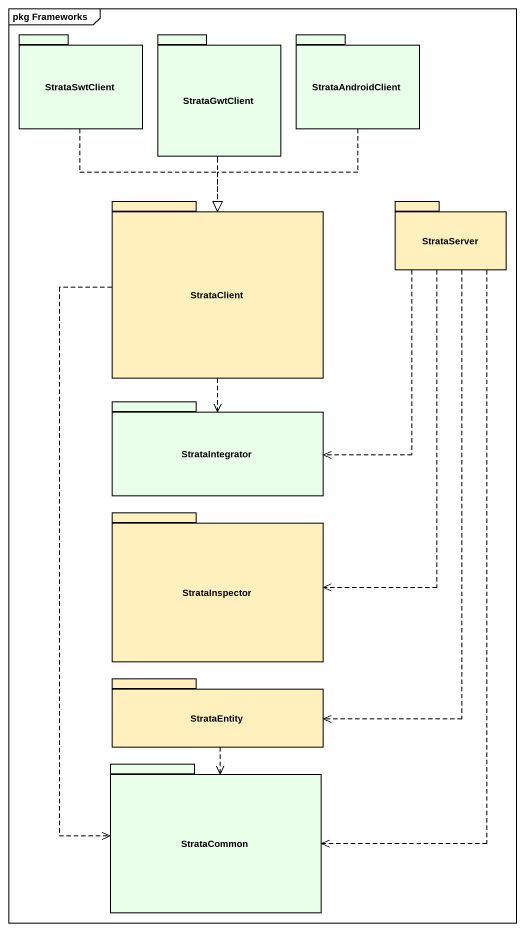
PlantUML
@startuml
mainframe pkg Frameworks
package StrataSwtClient #E9FFE9 {
}
package StrataGwtClient #E9FFE9 {
}
package StrataAndroidClient #E9FFE9 {
}
package StrataClient #FFF0BE {
}
package StrataServer #FFF0BE {
}
package StrataIntegrator #E9FFE9 {
}
package StrataInspector #FFF0BE {
}
package StrataEntity #FFF0BE {
}
package StrataCommon #E9FFE9 {
}
StrataSwtClient ..|> StrataClient
StrataGwtClient ..|> StrataClient
StrataAndroidClient ..|> StrataClient
StrataClient ..> StrataIntegrator
StrataClient ..> StrataCommon
StrataServer ..> StrataIntegrator
StrataServer ..> StrataInspector
StrataServer ..> StrataEntity
StrataServer ..> StrataCommon
StrataEntity ..> StrataCommon
@enduml
